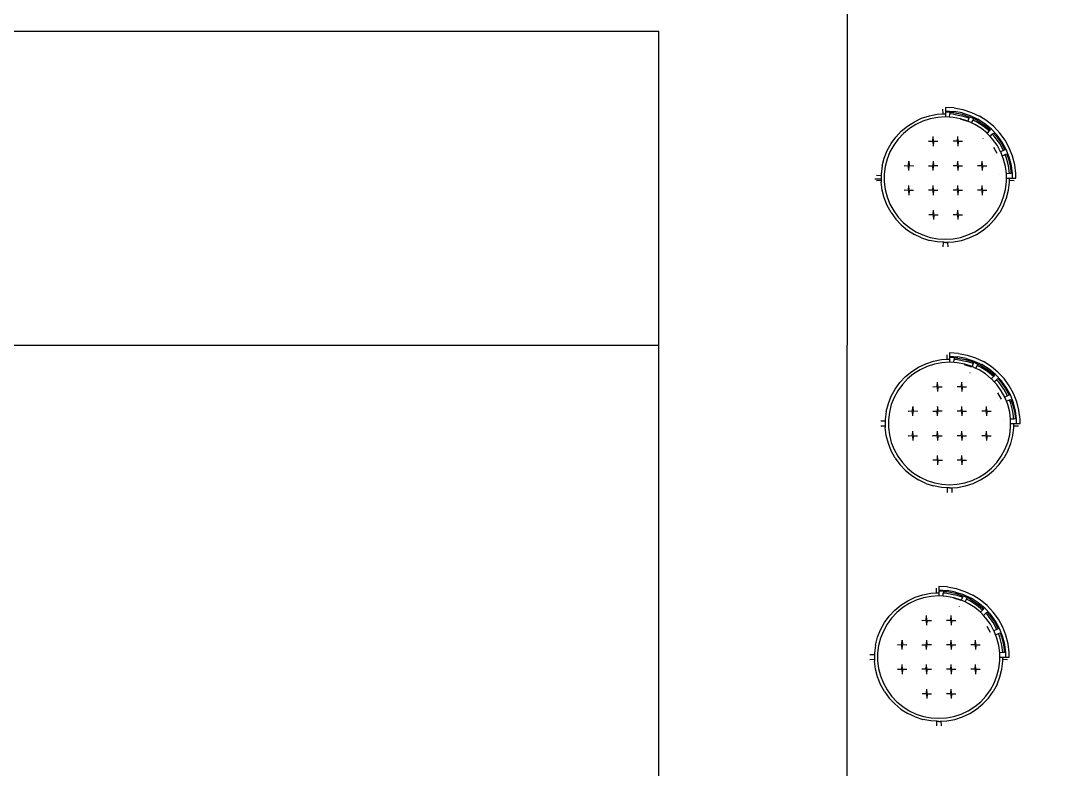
# Model space of a CAD drawing. Header units: millimetres. Extents: x -1966 to 205283, y -140015 to 7000.
# Drawn here: x 94343 to 97666, y -18907 to -16524 of the extents above; entities that cross this region are included whole.
import ezdxf

# ---------------------------------------------------------------- set-up
doc = ezdxf.new("R2010")
doc.units = ezdxf.units.MM
doc.header["$LTSCALE"] = 1000
doc.layers.add('草图平面 01', color=7, linetype='Continuous')

msp = doc.modelspace()

# ---------------------------------------------------------------- hatches: boundary and pattern name
h = msp.add_hatch()
h.set_pattern_fill('ANSI32', color=256)
h.set_pattern_definition([(45, (-300.8124, 21923.082), (-3.36759605, 3.36759605), []), (45, (-298.5674, 21923.082), (-3.36759605, 3.36759605), [])])
h.paths.add_polyline_path([(91775.1, -11556.3), (85475.1, -11556.3), (85475.1, -14456.3), (85675.1, -14456.3), (85675.1, -13956.3), (85675.1, -11756.3), (91775.1, -11756.3)])
h.paths.add_polyline_path([(85475.1, -17576.5), (85475.1, -17713.6, 0.468176), (88775.1, -22150.7), (90477.3, -25756.3), (91477.3, -25756.3), (96875.1, -25756.3), (96875.1, -25656.3), (96875.1, -25556.3), (90698.4, -25556.3), (90602.7, -25556.3), (88975.1, -22156.3), (88975.1, -21156.3), (88775.1, -21156.3), (88775.1, -21950.4, -0.465706), (85665.7, -17776.5), (87775.1, -17776.5), (87775.1, -17576.5), (85668.5, -17576.5), (85675.1, -17076.5), (85675.1, -15356.3), (85475.1, -15356.3)])
h.paths.add_polyline_path([(100725.1, -25556.3), (98875.1, -25556.3), (98875.1, -25756.3), (101675.1, -25756.3), (101675.1, -25356.3), (101475.1, -25356.3), (101475.1, -25556.3)])
h.paths.add_polyline_path([(101675.1, -11556.3), (101275.1, -11556.3), (101275.1, -11756.3), (101475.1, -11756.3), (101475.1, -11956.3), (101675.1, -11956.3)])

# ---------------------------------------------------------------- linework, layer by layer
for p, q in [((97280.3, -16819.9), (97279.7, -16805.2)), ((97287.4, -16799.4), (97287.4, -16799.6)), ((97315.6, -16801.2), (97287.4, -16799.4)), ((97287.4, -16799.6), (97287.4, -16810.4)), ((97287.4, -16810.4), (97287.4, -16814.3)), ((97287.4, -16810.4), (97314.2, -16812.1)), ((97340.6, -16817.1), (97314.2, -16812.1)), ((97315.6, -16801.2), (97343.4, -16806.5)), ((97343.4, -16806.5), (97370.2, -16815.2)), ((97166.9, -16858.6), (97188.6, -16844.8)), ((97188.6, -16844.8), (97211.9, -16833.8)), ((97215.6, -16843.1), (97193.5, -16853.5)), ((97211.9, -16833.8), (97236.4, -16825.9)), ((97238.9, -16835.6), (97215.6, -16843.1)), ((97236.4, -16825.9), (97261.7, -16821)), ((97263, -16831), (97238.9, -16835.6)), ((97261.7, -16821), (97280.3, -16819.9)), ((97287.4, -16829.4), (97263, -16831)), ((97280.3, -16819.9), (97280.5, -16819.9)), ((97280.5, -16819.9), (97281.2, -16819.8)), ((97281.2, -16819.8), (97282.3, -16819.7)), ((97282.3, -16819.7), (97283.7, -16819.7)), ((97283.7, -16819.7), (97285.2, -16819.6)), ((97285.2, -16819.6), (97287.4, -16819.4)), ((97302, -16815.2), (97287.4, -16814.3)), ((97287.4, -16814.3), (97287.4, -16819.4)), ((97287.4, -16819.4), (97287.4, -16829.4)), ((97301, -16830.3), (97287.4, -16829.4)), ((97301, -16830.3), (97301.7, -16820.3)), ((97311.8, -16831), (97301, -16830.3)), ((97302, -16815.2), (97301.7, -16820.3)), ((97313.1, -16821), (97301.7, -16820.3)), ((97313.7, -16815.9), (97302, -16815.2)), ((97335.9, -16835.6), (97311.8, -16831)), ((97313.1, -16821), (97338.4, -16825.9)), ((97313.7, -16815.9), (97339.7, -16820.9)), ((97358.6, -16844.5), (97335.5, -16837)), ((97358.9, -16843), (97335.9, -16835.6)), ((97362.5, -16833.7), (97338.4, -16825.9)), ((97339.7, -16820.9), (97364.4, -16828.9)), ((97340.6, -16817.1), (97366.2, -16825.4)), ((97362.5, -16833.7), (97358.9, -16843)), ((97359.2, -16843.1), (97358.9, -16843)), ((97371.2, -16848.8), (97359.2, -16843.1)), ((97364.4, -16828.9), (97362.5, -16833.7)), ((97364.4, -16828.9), (97364.8, -16829)), ((97364.8, -16829), (97377.7, -16835.1)), ((97366.2, -16825.4), (97390.5, -16836.9)), ((97370.2, -16815.2), (97395.8, -16827.3)), ((97371.2, -16848.8), (97375.5, -16839.8)), ((97375.5, -16839.8), (97377.7, -16835.1)), ((97386.2, -16844.8), (97375.5, -16839.8)), ((97377.7, -16835.1), (97388.6, -16840.3)), ((97407.9, -16858.6), (97386.2, -16844.8)), ((97388.6, -16840.3), (97410.9, -16854.4)), ((97413.2, -16851.3), (97390.5, -16836.9)), ((97419.7, -16842.4), (97395.8, -16827.3)), ((97441.4, -16860.4), (97419.7, -16842.4)), ((97129.4, -16893.8), (97147.1, -16875)), ((97147.1, -16875), (97166.9, -16858.6)), ((97172.8, -16866.7), (97153.9, -16882.3)), ((97193.5, -16853.5), (97172.8, -16866.7)), ((97352.5, -16862.7), (97352.4, -16862.8)), ((97381.3, -16853.5), (97371.2, -16848.8)), ((97402, -16866.7), (97381.3, -16853.5)), ((97420.4, -16881.8), (97402, -16866.7)), ((97427.2, -16874.5), (97407.9, -16858.6)), ((97410.9, -16854.4), (97430.7, -16870.8)), ((97433.9, -16868.4), (97413.2, -16851.3)), ((97427.2, -16874.5), (97420.4, -16881.8)), ((97430.7, -16870.8), (97427.2, -16874.5)), ((97452.3, -16888), (97433.9, -16868.4)), ((97460.8, -16881), (97441.4, -16860.4)), ((97114.3, -16914.6), (97129.4, -16893.8)), ((97137.1, -16900.1), (97122.8, -16919.9)), ((97153.9, -16882.3), (97137.1, -16900.1)), ((97234.1, -16907.4), (97233.8, -16907.4)), ((97234.1, -16907.4), (97247.8, -16906.4)), ((97247.8, -16908.4), (97234.1, -16907.4)), ((97247.8, -16906.4), (97248.8, -16892.8)), ((97247.8, -16908.4), (97248.8, -16922.4)), ((97248.8, -16892.8), (97248.8, -16892.4)), ((97249.8, -16906.4), (97248.8, -16892.8)), ((97249.8, -16908.4), (97248.8, -16922.4)), ((97249.8, -16906.4), (97263.4, -16907.4)), ((97249.8, -16908.4), (97263.4, -16907.4)), ((97263.4, -16907.4), (97263.8, -16907.4)), ((97312.1, -16907.4), (97311.8, -16907.4)), ((97325.8, -16906.4), (97312.1, -16907.4)), ((97325.8, -16908.4), (97312.1, -16907.4)), ((97325.8, -16906.4), (97326.8, -16892.8)), ((97325.8, -16908.4), (97326.8, -16922.1)), ((97326.8, -16892.8), (97326.8, -16892.4)), ((97327.8, -16906.4), (97326.8, -16892.8)), ((97327.8, -16908.4), (97326.8, -16922.1)), ((97327.8, -16906.4), (97341.4, -16907.4)), ((97327.8, -16908.4), (97341.4, -16907.4)), ((97341.4, -16907.4), (97341.8, -16907.4)), ((97407.1, -16897.8), (97407.1, -16897.9)), ((97420.9, -16882.3), (97420.4, -16881.8)), ((97429.7, -16891.7), (97420.9, -16882.3)), ((97429.7, -16891.7), (97437, -16884.9)), ((97437.6, -16900.1), (97429.7, -16891.7)), ((97437, -16884.9), (97440.8, -16881.4)), ((97445.4, -16893.8), (97437, -16884.9)), ((97452, -16919.9), (97437.6, -16900.1)), ((97440.8, -16881.4), (97449.3, -16890.5)), ((97460.5, -16914.6), (97445.4, -16893.8)), ((97449.3, -16890.5), (97464.8, -16911.8)), ((97468.1, -16909.7), (97452.3, -16888)), ((97477.4, -16903.9), (97460.8, -16881)), ((97464.8, -16911.8), (97477, -16934)), ((97481.1, -16933.3), (97468.1, -16909.7)), ((97491, -16928.6), (97477.4, -16903.9)), ((97092.4, -16961.1), (97101.9, -16937.1)), ((97101.9, -16937.1), (97114.3, -16914.6)), ((97111, -16941.4), (97101.9, -16964.2)), ((97122.8, -16919.9), (97111, -16941.4)), ((97326.8, -16922.1), (97326.8, -16922.4)), ((97452.6, -16946.7), (97441.6, -16926.6)), ((97463.3, -16940.5), (97452, -16919.9)), ((97472.4, -16936.2), (97460.5, -16914.6)), ((97472.4, -16936.2), (97463.3, -16940.5)), ((97463.8, -16941.4), (97463.3, -16940.5)), ((97468.5, -16953.1), (97463.8, -16941.4)), ((97477, -16934), (97472.4, -16936.2)), ((97490.9, -16958.3), (97481.1, -16933.3)), ((97501.4, -16954.9), (97491, -16928.6)), ((97086, -16986), (97092.4, -16961.1)), ((97101.9, -16964.2), (97095.9, -16987.9)), ((97169.8, -16984.4), (97170.8, -16970.8)), ((97170.8, -16970.4), (97170.8, -16970.8)), ((97170.8, -16970.8), (97171.8, -16984.4)), ((97248.8, -16970.8), (97247.8, -16984.4)), ((97248.8, -16970.8), (97248.8, -16970.4)), ((97248.8, -16970.8), (97249.8, -16984.4)), ((97325.8, -16984.4), (97326.8, -16970.8)), ((97326.8, -16970.8), (97326.8, -16970.4)), ((97327.8, -16984.4), (97326.8, -16970.8)), ((97403.8, -16984.4), (97404.8, -16970.8)), ((97404.8, -16970.8), (97404.8, -16970.4)), ((97405.8, -16984.4), (97404.8, -16970.8)), ((97445.2, -16950.5), (97445.2, -16950.5)), ((97468.5, -16953.1), (97477.8, -16949.4)), ((97472.9, -16964.2), (97468.5, -16953.1)), ((97478.9, -16987.9), (97472.9, -16964.2)), ((97477.8, -16949.4), (97482.5, -16947.6)), ((97482.4, -16961.1), (97477.8, -16949.4)), ((97488.8, -16986), (97482.4, -16961.1)), ((97482.5, -16947.6), (97487.3, -16959.5)), ((97487.3, -16959.5), (97493.8, -16985.1)), ((97497.6, -16984.3), (97490.9, -16958.3)), ((97508.4, -16982.3), (97501.4, -16954.9)), ((97086, -16986), (97082.8, -17011.6)), ((97082.8, -17011.6), (97082.8, -17017.3)), ((97095.9, -16987.9), (97092.8, -17012.2)), ((97092.8, -17012.2), (97092.8, -17036.7)), ((97155.8, -16985.4), (97156.1, -16985.4)), ((97156.1, -16985.4), (97169.8, -16984.4)), ((97169.8, -16986.4), (97156.1, -16985.4)), ((97170.8, -17000.1), (97169.8, -16986.4)), ((97170.8, -17000.1), (97171.8, -16986.4)), ((97170.8, -17000.1), (97170.8, -17000.4)), ((97171.8, -16984.4), (97185.4, -16985.4)), ((97185.4, -16985.4), (97171.8, -16986.4)), ((97185.4, -16985.4), (97185.8, -16985.4)), ((97233.8, -16985.4), (97234.1, -16985.4)), ((97234.1, -16985.4), (97247.8, -16984.4)), ((97234.1, -16985.4), (97247.8, -16986.4)), ((97248.8, -17000.1), (97247.8, -16986.4)), ((97248.8, -17000.1), (97249.8, -16986.4)), ((97248.8, -17000.4), (97248.8, -17000.1)), ((97263.4, -16985.4), (97249.8, -16984.4)), ((97263.4, -16985.4), (97249.8, -16986.4)), ((97263.8, -16985.4), (97263.4, -16985.4)), ((97312.1, -16985.4), (97311.8, -16985.4)), ((97325.8, -16984.4), (97312.1, -16985.4)), ((97325.8, -16986.4), (97312.1, -16985.4)), ((97325.8, -16986.4), (97326.8, -17000.1)), ((97327.8, -16986.4), (97326.8, -17000.1)), ((97326.8, -17000.1), (97326.8, -17000.4)), ((97327.8, -16984.4), (97341.4, -16985.4)), ((97327.8, -16986.4), (97341.4, -16985.4)), ((97341.4, -16985.4), (97341.8, -16985.4)), ((97390.1, -16985.4), (97389.8, -16985.4)), ((97403.8, -16984.4), (97390.1, -16985.4)), ((97403.8, -16986.4), (97390.1, -16985.4)), ((97403.8, -16986.4), (97404.8, -17000.1)), ((97405.8, -16986.4), (97404.8, -17000.1)), ((97404.8, -17000.1), (97404.8, -17000.4)), ((97405.8, -16984.4), (97419.4, -16985.4)), ((97405.8, -16986.4), (97419.4, -16985.4)), ((97419.4, -16985.4), (97419.8, -16985.4)), ((97481.8, -17010.8), (97478.9, -16987.9)), ((97491.8, -17010.1), (97481.8, -17010.8)), ((97482, -17012.2), (97481.8, -17010.8)), ((97482, -17024.4), (97482, -17012.2)), ((97491.8, -17010.1), (97488.8, -16986)), ((97496.9, -17009.8), (97491.8, -17010.1)), ((97493.8, -16985.1), (97496.9, -17009.8)), ((97501, -17011), (97497.6, -16984.3)), ((97501, -17024.4), (97501, -17011)), ((97512, -17010.3), (97508.4, -16982.3)), ((97512, -17024.4), (97512, -17010.3)), ((97063, -17027.3), (97082.8, -17026.6)), ((97082.8, -17017.3), (97068.1, -17016.8)), ((97068.1, -17032.1), (97082.8, -17031.6)), ((97082.8, -17017.3), (97082.8, -17017.5)), ((97082.8, -17017.5), (97082.8, -17018.2)), ((97082.8, -17018.2), (97082.8, -17019.3)), ((97082.8, -17019.3), (97082.8, -17020.7)), ((97082.8, -17020.7), (97082.8, -17022.3)), ((97082.8, -17022.3), (97082.8, -17026.6)), ((97082.8, -17026.6), (97082.8, -17028.1)), ((97082.8, -17028.1), (97082.8, -17029.5)), ((97082.8, -17029.5), (97082.8, -17030.6)), ((97082.8, -17030.6), (97082.8, -17031.3)), ((97082.8, -17031.3), (97082.8, -17031.6)), ((97082.8, -17031.6), (97082.8, -17037.3)), ((97086, -17062.8), (97082.8, -17037.3)), ((97092.8, -17036.7), (97095.9, -17061)), ((97461.3, -17013.5), (97461.3, -17013.4)), ((97478.9, -17061), (97482, -17036.7)), ((97482, -17024.4), (97492, -17024.4)), ((97482, -17036.7), (97482, -17024.4)), ((97488.8, -17062.8), (97492, -17037.3)), ((97492, -17024.4), (97501, -17024.4)), ((97492, -17026.6), (97492, -17024.4)), ((97492, -17028.1), (97492, -17026.6)), ((97492, -17029.5), (97492, -17028.1)), ((97492, -17030.6), (97492, -17029.5)), ((97492, -17031.3), (97492, -17030.6)), ((97492, -17031.6), (97492, -17031.3)), ((97492, -17037.3), (97492, -17031.6)), ((97492, -17031.6), (97506.7, -17032.1)), ((97501, -17024.4), (97511.8, -17024.4)), ((97511.8, -17024.4), (97512, -17024.4)), ((97092.4, -17087.8), (97086, -17062.8)), ((97095.9, -17061), (97101.9, -17084.7)), ((97155.8, -17063.4), (97156.1, -17063.4)), ((97156.1, -17063.4), (97169.8, -17062.4)), ((97169.8, -17064.4), (97156.1, -17063.4)), ((97169.8, -17062.4), (97170.8, -17048.8)), ((97169.8, -17064.4), (97170.8, -17078.1)), ((97170.8, -17048.8), (97170.8, -17048.4)), ((97171.8, -17062.4), (97170.8, -17048.8)), ((97171.8, -17064.4), (97170.8, -17078.1)), ((97170.8, -17078.1), (97170.8, -17078.4)), ((97171.8, -17062.4), (97185.4, -17063.4)), ((97171.8, -17064.4), (97185.4, -17063.4)), ((97185.4, -17063.4), (97185.8, -17063.4)), ((97233.4, -17063.4), (97233.8, -17063.4)), ((97234.1, -17063.4), (97233.8, -17063.4)), ((97247.8, -17062.4), (97234.1, -17063.4)), ((97247.8, -17064.4), (97234.1, -17063.4)), ((97247.8, -17062.4), (97248.8, -17048.8)), ((97247.8, -17064.4), (97248.8, -17078.1)), ((97248.8, -17048.8), (97248.8, -17048.4)), ((97249.8, -17062.4), (97248.8, -17048.8)), ((97249.8, -17064.4), (97248.8, -17078.1)), ((97248.8, -17078.1), (97248.8, -17078.4)), ((97248.8, -17078.8), (97248.8, -17078.4)), ((97249.8, -17062.4), (97263.4, -17063.4)), ((97249.8, -17064.4), (97263.4, -17063.4)), ((97263.4, -17063.4), (97263.8, -17063.4)), ((97312.1, -17063.4), (97311.8, -17063.4)), ((97325.8, -17062.4), (97312.1, -17063.4)), ((97325.8, -17064.4), (97312.1, -17063.4)), ((97325.8, -17062.4), (97326.8, -17048.8)), ((97325.8, -17064.4), (97326.8, -17078.1)), ((97326.8, -17048.8), (97326.8, -17048.4)), ((97327.8, -17062.4), (97326.8, -17048.8)), ((97327.8, -17064.4), (97326.8, -17078.1)), ((97326.8, -17078.1), (97326.8, -17078.4)), ((97327.8, -17062.4), (97341.4, -17063.4)), ((97327.8, -17064.4), (97341.4, -17063.4)), ((97341.4, -17063.4), (97341.8, -17063.4)), ((97390.1, -17063.4), (97389.8, -17063.4)), ((97403.8, -17062.4), (97390.1, -17063.4)), ((97403.8, -17064.4), (97390.1, -17063.4)), ((97403.8, -17062.4), (97404.8, -17048.8)), ((97403.8, -17064.4), (97404.8, -17078.1)), ((97404.8, -17048.8), (97404.8, -17048.4)), ((97405.8, -17062.4), (97404.8, -17048.8)), ((97405.8, -17064.4), (97404.8, -17078.1)), ((97404.8, -17078.1), (97404.8, -17078.4)), ((97405.8, -17062.4), (97419.4, -17063.4)), ((97405.8, -17064.4), (97419.4, -17063.4)), ((97419.4, -17063.4), (97419.8, -17063.4)), ((97472.9, -17084.7), (97478.9, -17061)), ((97482.4, -17087.8), (97488.8, -17062.8)), ((97101.9, -17111.7), (97092.4, -17087.8)), ((97101.9, -17084.7), (97111, -17107.5)), ((97114.3, -17134.3), (97101.9, -17111.7)), ((97111, -17107.5), (97122.8, -17128.9)), ((97452, -17128.9), (97463.8, -17107.5)), ((97472.9, -17111.7), (97460.5, -17134.3)), ((97463.8, -17107.5), (97472.9, -17084.7)), ((97472.9, -17111.7), (97482.4, -17087.8)), ((97114.3, -17134.3), (97129.4, -17155.1)), ((97122.8, -17128.9), (97137.1, -17148.7)), ((97234.8, -17141.4), (97234.5, -17141.4)), ((97248.5, -17140.4), (97234.8, -17141.4)), ((97248.5, -17142.4), (97234.8, -17141.4)), ((97248.5, -17140.4), (97249.5, -17126.8)), ((97248.5, -17142.4), (97249.5, -17156.1)), ((97249.5, -17126.8), (97249.5, -17126.4)), ((97250.5, -17140.4), (97249.5, -17126.8)), ((97250.5, -17142.4), (97249.5, -17156.1)), ((97250.5, -17140.4), (97264.1, -17141.4)), ((97250.5, -17142.4), (97264.1, -17141.4)), ((97264.1, -17141.4), (97264.5, -17141.4)), ((97312.1, -17141.4), (97311.8, -17141.4)), ((97325.8, -17140.4), (97312.1, -17141.4)), ((97325.8, -17142.4), (97312.1, -17141.4)), ((97325.8, -17140.4), (97326.8, -17126.8)), ((97325.8, -17142.4), (97326.8, -17156.1)), ((97326.8, -17126.8), (97326.8, -17126.4)), ((97327.8, -17140.4), (97326.8, -17126.8)), ((97327.8, -17142.4), (97326.8, -17156.1)), ((97327.8, -17140.4), (97341.4, -17141.4)), ((97327.8, -17142.4), (97341.4, -17141.4)), ((97341.4, -17141.4), (97341.8, -17141.4)), ((97437.6, -17148.7), (97452, -17128.9)), ((97445.4, -17155.1), (97460.5, -17134.3)), ((97147.1, -17173.9), (97129.4, -17155.1)), ((97137.1, -17148.7), (97153.9, -17166.6)), ((97147.1, -17173.9), (97166.9, -17190.3)), ((97153.9, -17166.6), (97172.8, -17182.2)), ((97249.5, -17156.1), (97249.5, -17156.4)), ((97326.8, -17156.1), (97326.8, -17156.4)), ((97402, -17182.2), (97420.9, -17166.6)), ((97407.9, -17190.3), (97427.7, -17173.9)), ((97420.9, -17166.6), (97437.6, -17148.7)), ((97427.7, -17173.9), (97445.4, -17155.1)), ((97166.9, -17190.3), (97188.6, -17204.1)), ((97172.8, -17182.2), (97193.5, -17195.3)), ((97211.9, -17215), (97188.6, -17204.1)), ((97193.5, -17195.3), (97215.6, -17205.7)), ((97215.6, -17205.7), (97238.9, -17213.3)), ((97335.9, -17213.3), (97359.2, -17205.7)), ((97359.2, -17205.7), (97381.3, -17195.3)), ((97362.9, -17215), (97386.2, -17204.1)), ((97381.3, -17195.3), (97402, -17182.2)), ((97386.2, -17204.1), (97407.9, -17190.3)), ((97211.9, -17215), (97236.4, -17223)), ((97261.7, -17227.8), (97236.4, -17223)), ((97238.9, -17213.3), (97263, -17217.9)), ((97280.3, -17229), (97261.7, -17227.8)), ((97263, -17217.9), (97287.4, -17219.4)), ((97280.3, -17229), (97279.7, -17243.7)), ((97280.5, -17229), (97280.3, -17229)), ((97281.2, -17229), (97280.5, -17229)), ((97282.3, -17229.1), (97281.2, -17229)), ((97283.7, -17229.2), (97282.3, -17229.1)), ((97285.2, -17229.3), (97283.7, -17229.2)), ((97287.4, -17229.4), (97285.2, -17229.3)), ((97287.4, -17219.4), (97311.8, -17217.9)), ((97287.4, -17229.4), (97289.6, -17229.3)), ((97289.6, -17229.3), (97291.1, -17229.2)), ((97291.1, -17229.2), (97292.5, -17229.1)), ((97292.5, -17229.1), (97293.6, -17229)), ((97293.6, -17229), (97294.3, -17229)), ((97294.3, -17229), (97294.5, -17229)), ((97294.5, -17229), (97313.1, -17227.8)), ((97294.5, -17229), (97295.1, -17243.7)), ((97311.8, -17217.9), (97335.9, -17213.3)), ((97313.1, -17227.8), (97338.4, -17223)), ((97338.4, -17223), (97362.9, -17215)), ((97225.3, -17615.7), (97249.8, -17607.8)), ((97249.8, -17607.8), (97275.1, -17602.9)), ((97275.1, -17602.9), (97293.7, -17601.8)), ((97293.7, -17601.8), (97293.1, -17587.1)), ((97293.7, -17601.8), (97293.9, -17601.8)), ((97293.9, -17601.8), (97294.6, -17601.7)), ((97294.6, -17601.7), (97295.7, -17601.6)), ((97295.7, -17601.6), (97297.1, -17601.6)), ((97297.1, -17601.6), (97298.6, -17601.5)), ((97298.6, -17601.5), (97300.8, -17601.3)), ((97300.8, -17581.3), (97300.8, -17592.3)), ((97329, -17583.1), (97300.8, -17581.3)), ((97300.8, -17592.3), (97300.8, -17596.2)), ((97300.8, -17592.3), (97327.6, -17594)), ((97315.4, -17597.1), (97300.8, -17596.2)), ((97300.8, -17596.2), (97300.8, -17601.3)), ((97300.8, -17601.3), (97300.8, -17611.3)), ((97314.4, -17612.2), (97315.1, -17602.2)), ((97315.4, -17597.1), (97315.1, -17602.2)), ((97326.5, -17602.9), (97315.1, -17602.2)), ((97327.1, -17597.8), (97315.4, -17597.1)), ((97326.5, -17602.9), (97351.8, -17607.8)), ((97327.1, -17597.8), (97353.1, -17602.8)), ((97354, -17599), (97327.6, -17594)), ((97329, -17583.1), (97356.8, -17588.4)), ((97375.9, -17615.6), (97351.8, -17607.8)), ((97353.1, -17602.8), (97377.8, -17610.8)), ((97354, -17599), (97379.6, -17607.3)), ((97356.8, -17588.4), (97383.6, -17597.1)), ((97377.8, -17610.8), (97375.9, -17615.6)), ((97377.8, -17610.8), (97378.2, -17610.9)), ((97378.2, -17610.9), (97391.1, -17617)), ((97379.6, -17607.3), (97403.9, -17618.8)), ((97383.6, -17597.1), (97409.2, -17609.2)), ((97433, -17624.3), (97409.2, -17609.2)), ((97160.5, -17656.9), (97180.3, -17640.5)), ((97180.3, -17640.5), (97202, -17626.7)), ((97206.9, -17635.4), (97186.2, -17648.6)), ((97202, -17626.7), (97225.3, -17615.7)), ((97229, -17625), (97206.9, -17635.4)), ((97252.3, -17617.5), (97229, -17625)), ((97276.4, -17612.9), (97252.3, -17617.5)), ((97300.8, -17611.3), (97276.4, -17612.9)), ((97314.4, -17612.2), (97300.8, -17611.3)), ((97325.2, -17612.9), (97314.4, -17612.2)), ((97349.3, -17617.5), (97325.2, -17612.9)), ((97372, -17626.4), (97348.9, -17618.9)), ((97372.3, -17624.9), (97349.3, -17617.5)), ((97375.9, -17615.6), (97372.3, -17624.9)), ((97372.6, -17625), (97372.3, -17624.9)), ((97384.6, -17630.7), (97372.6, -17625)), ((97384.6, -17630.7), (97388.9, -17621.7)), ((97394.7, -17635.4), (97384.6, -17630.7)), ((97388.9, -17621.7), (97391.1, -17617)), ((97399.6, -17626.7), (97388.9, -17621.7)), ((97391.1, -17617), (97402, -17622.2)), ((97415.4, -17648.6), (97394.7, -17635.4)), ((97421.3, -17640.5), (97399.6, -17626.7)), ((97402, -17622.2), (97424.3, -17636.3)), ((97426.6, -17633.2), (97403.9, -17618.8)), ((97440.6, -17656.4), (97421.3, -17640.5)), ((97424.3, -17636.3), (97444.1, -17652.7)), ((97447.3, -17650.3), (97426.6, -17633.2)), ((97454.8, -17642.3), (97433, -17624.3)), ((97474.2, -17662.9), (97454.8, -17642.3)), ((97127.7, -17696.5), (97142.8, -17675.7)), ((97142.8, -17675.7), (97160.5, -17656.9)), ((97167.3, -17664.2), (97150.5, -17682)), ((97186.2, -17648.6), (97167.3, -17664.2)), ((97261.2, -17688.3), (97262.2, -17674.7)), ((97262.2, -17674.7), (97262.2, -17674.3)), ((97263.2, -17688.3), (97262.2, -17674.7)), ((97339.2, -17688.3), (97340.2, -17674.7)), ((97340.2, -17674.7), (97340.2, -17674.3)), ((97341.2, -17688.3), (97340.2, -17674.7)), ((97365.9, -17644.6), (97365.8, -17644.7)), ((97433.8, -17663.7), (97415.4, -17648.6)), ((97440.6, -17656.4), (97433.8, -17663.7)), ((97434.3, -17664.2), (97433.8, -17663.7)), ((97443.1, -17673.6), (97434.3, -17664.2)), ((97444.1, -17652.7), (97440.6, -17656.4)), ((97443.1, -17673.6), (97450.4, -17666.8)), ((97451, -17682), (97443.1, -17673.6)), ((97465.7, -17669.9), (97447.3, -17650.3)), ((97450.4, -17666.8), (97454.2, -17663.3)), ((97458.8, -17675.7), (97450.4, -17666.8)), ((97454.2, -17663.3), (97462.7, -17672.4)), ((97473.9, -17696.5), (97458.8, -17675.7)), ((97462.7, -17672.4), (97478.2, -17693.7)), ((97481.5, -17691.6), (97465.7, -17669.9)), ((97490.8, -17685.8), (97474.2, -17662.9)), ((97115.3, -17719), (97127.7, -17696.5)), ((97136.2, -17701.8), (97124.4, -17723.3)), ((97150.5, -17682), (97136.2, -17701.8)), ((97247.5, -17689.3), (97247.2, -17689.3)), ((97247.5, -17689.3), (97261.2, -17688.3)), ((97261.2, -17690.3), (97247.5, -17689.3)), ((97261.2, -17690.3), (97262.2, -17704.3)), ((97263.2, -17690.3), (97262.2, -17704.3)), ((97263.2, -17688.3), (97276.8, -17689.3)), ((97263.2, -17690.3), (97276.8, -17689.3)), ((97276.8, -17689.3), (97277.2, -17689.3)), ((97325.5, -17689.3), (97325.2, -17689.3)), ((97339.2, -17688.3), (97325.5, -17689.3)), ((97339.2, -17690.3), (97325.5, -17689.3)), ((97339.2, -17690.3), (97340.2, -17704)), ((97341.2, -17690.3), (97340.2, -17704)), ((97340.2, -17704), (97340.2, -17704.3)), ((97341.2, -17688.3), (97354.8, -17689.3)), ((97341.2, -17690.3), (97354.8, -17689.3)), ((97354.8, -17689.3), (97355.2, -17689.3)), ((97420.5, -17679.7), (97420.5, -17679.8)), ((97465.4, -17701.8), (97451, -17682)), ((97466, -17728.6), (97455, -17708.5)), ((97476.7, -17722.4), (97465.4, -17701.8)), ((97485.8, -17718.1), (97473.9, -17696.5)), ((97478.2, -17693.7), (97490.4, -17715.9)), ((97494.5, -17715.2), (97481.5, -17691.6)), ((97504.4, -17710.5), (97490.8, -17685.8)), ((97514.8, -17736.8), (97504.4, -17710.5)), ((97099.4, -17767.9), (97105.8, -17743)), ((97105.8, -17743), (97115.3, -17719)), ((97124.4, -17723.3), (97115.3, -17746.1)), ((97458.6, -17732.4), (97458.5, -17732.4)), ((97485.8, -17718.1), (97476.7, -17722.4)), ((97477.2, -17723.3), (97476.7, -17722.4)), ((97481.9, -17735), (97477.2, -17723.3)), ((97481.9, -17735), (97491.2, -17731.3)), ((97486.3, -17746.1), (97481.9, -17735)), ((97490.4, -17715.9), (97485.8, -17718.1)), ((97491.2, -17731.3), (97495.9, -17729.5)), ((97495.8, -17743), (97491.2, -17731.3)), ((97504.3, -17740.2), (97494.5, -17715.2)), ((97502.2, -17767.9), (97495.8, -17743)), ((97495.9, -17729.5), (97500.7, -17741.4)), ((97500.7, -17741.4), (97507.2, -17766.9)), ((97511, -17766.2), (97504.3, -17740.2)), ((97521.8, -17764.2), (97514.8, -17736.8)), ((97099.4, -17767.9), (97096.2, -17793.5)), ((97109.3, -17769.8), (97106.2, -17794.1)), ((97115.3, -17746.1), (97109.3, -17769.8)), ((97169.2, -17767.3), (97169.5, -17767.3)), ((97169.5, -17767.3), (97183.2, -17766.3)), ((97183.2, -17768.3), (97169.5, -17767.3)), ((97183.2, -17766.3), (97184.2, -17752.7)), ((97184.2, -17782), (97183.2, -17768.3)), ((97184.2, -17752.3), (97184.2, -17752.7)), ((97184.2, -17752.7), (97185.2, -17766.3)), ((97184.2, -17782), (97185.2, -17768.3)), ((97185.2, -17766.3), (97198.8, -17767.3)), ((97198.8, -17767.3), (97185.2, -17768.3)), ((97198.8, -17767.3), (97199.2, -17767.3)), ((97247.2, -17767.3), (97247.5, -17767.3)), ((97247.5, -17767.3), (97261.2, -17766.3)), ((97247.5, -17767.3), (97261.2, -17768.3)), ((97262.2, -17752.7), (97261.2, -17766.3)), ((97262.2, -17782), (97261.2, -17768.3)), ((97262.2, -17752.7), (97262.2, -17752.3)), ((97262.2, -17752.7), (97263.2, -17766.3)), ((97262.2, -17782), (97263.2, -17768.3)), ((97276.8, -17767.3), (97263.2, -17766.3)), ((97276.8, -17767.3), (97263.2, -17768.3)), ((97277.2, -17767.3), (97276.8, -17767.3)), ((97325.5, -17767.3), (97325.2, -17767.3)), ((97339.2, -17766.3), (97325.5, -17767.3)), ((97339.2, -17768.3), (97325.5, -17767.3)), ((97339.2, -17766.3), (97340.2, -17752.7)), ((97339.2, -17768.3), (97340.2, -17782)), ((97340.2, -17752.7), (97340.2, -17752.3)), ((97341.2, -17766.3), (97340.2, -17752.7)), ((97341.2, -17768.3), (97340.2, -17782)), ((97341.2, -17766.3), (97354.8, -17767.3)), ((97341.2, -17768.3), (97354.8, -17767.3)), ((97354.8, -17767.3), (97355.2, -17767.3)), ((97403.5, -17767.3), (97403.2, -17767.3)), ((97417.2, -17766.3), (97403.5, -17767.3)), ((97417.2, -17768.3), (97403.5, -17767.3)), ((97417.2, -17766.3), (97418.2, -17752.7)), ((97417.2, -17768.3), (97418.2, -17782)), ((97418.2, -17752.7), (97418.2, -17752.3)), ((97419.2, -17766.3), (97418.2, -17752.7)), ((97419.2, -17768.3), (97418.2, -17782)), ((97419.2, -17766.3), (97432.8, -17767.3)), ((97419.2, -17768.3), (97432.8, -17767.3)), ((97432.8, -17767.3), (97433.2, -17767.3)), ((97492.3, -17769.8), (97486.3, -17746.1)), ((97495.2, -17792.7), (97492.3, -17769.8)), ((97505.2, -17792), (97502.2, -17767.9)), ((97507.2, -17766.9), (97510.3, -17791.7)), ((97514.4, -17792.9), (97511, -17766.2)), ((97525.4, -17792.2), (97521.8, -17764.2)), ((97096.2, -17799.2), (97081.5, -17798.7)), ((97096.2, -17793.5), (97096.2, -17799.2)), ((97096.2, -17799.2), (97096.2, -17799.4)), ((97096.2, -17799.4), (97096.2, -17800.1)), ((97096.2, -17800.1), (97096.2, -17801.2)), ((97096.2, -17801.2), (97096.2, -17802.6)), ((97096.2, -17802.6), (97096.2, -17804.2)), ((97096.2, -17804.2), (97096.2, -17808.5)), ((97096.2, -17808.5), (97096.2, -17810)), ((97096.2, -17810), (97096.2, -17811.4)), ((97106.2, -17794.1), (97106.2, -17818.6)), ((97184.2, -17782), (97184.2, -17782.3)), ((97262.2, -17782.3), (97262.2, -17782)), ((97340.2, -17782), (97340.2, -17782.3)), ((97418.2, -17782), (97418.2, -17782.3)), ((97474.7, -17795.4), (97474.7, -17795.3)), ((97505.2, -17792), (97495.2, -17792.7)), ((97495.4, -17794.1), (97495.2, -17792.7)), ((97495.4, -17806.3), (97495.4, -17794.1)), ((97495.4, -17806.3), (97505.4, -17806.3)), ((97495.4, -17818.6), (97495.4, -17806.3)), ((97510.3, -17791.7), (97505.2, -17792)), ((97505.4, -17806.3), (97514.4, -17806.3)), ((97505.4, -17808.5), (97505.4, -17806.3)), ((97505.4, -17810), (97505.4, -17808.5)), ((97505.4, -17811.4), (97505.4, -17810)), ((97514.4, -17806.3), (97514.4, -17792.9)), ((97514.4, -17806.3), (97525.4, -17806.3)), ((97525.4, -17806.3), (97525.4, -17792.2)), ((97081.5, -17814), (97096.2, -17813.5)), ((97096.2, -17811.4), (97096.2, -17812.5)), ((97096.2, -17812.5), (97096.2, -17813.2)), ((97096.2, -17813.2), (97096.2, -17813.5)), ((97096.2, -17813.5), (97096.2, -17819.2)), ((97099.4, -17844.7), (97096.2, -17819.2)), ((97106.2, -17818.6), (97109.3, -17842.9)), ((97109.3, -17842.9), (97115.3, -17866.6)), ((97183.2, -17844.3), (97184.2, -17830.7)), ((97184.2, -17830.7), (97184.2, -17830.3)), ((97185.2, -17844.3), (97184.2, -17830.7)), ((97261.2, -17844.3), (97262.2, -17830.7)), ((97262.2, -17830.7), (97262.2, -17830.3)), ((97263.2, -17844.3), (97262.2, -17830.7)), ((97339.2, -17844.3), (97340.2, -17830.7)), ((97340.2, -17830.7), (97340.2, -17830.3)), ((97341.2, -17844.3), (97340.2, -17830.7)), ((97417.2, -17844.3), (97418.2, -17830.7)), ((97418.2, -17830.7), (97418.2, -17830.3)), ((97419.2, -17844.3), (97418.2, -17830.7)), ((97486.3, -17866.6), (97492.3, -17842.9)), ((97492.3, -17842.9), (97495.4, -17818.6)), ((97502.2, -17844.7), (97505.4, -17819.2)), ((97505.4, -17812.5), (97505.4, -17811.4)), ((97505.4, -17813.2), (97505.4, -17812.5)), ((97505.4, -17813.5), (97505.4, -17813.2)), ((97505.4, -17819.2), (97505.4, -17813.5)), ((97505.4, -17813.5), (97520.1, -17814)), ((97105.8, -17869.7), (97099.4, -17844.7)), ((97115.3, -17893.6), (97105.8, -17869.7)), ((97115.3, -17866.6), (97124.4, -17889.4)), ((97169.2, -17845.3), (97169.5, -17845.3)), ((97169.5, -17845.3), (97183.2, -17844.3)), ((97183.2, -17846.3), (97169.5, -17845.3)), ((97183.2, -17846.3), (97184.2, -17860)), ((97185.2, -17846.3), (97184.2, -17860)), ((97184.2, -17860), (97184.2, -17860.3)), ((97185.2, -17844.3), (97198.8, -17845.3)), ((97185.2, -17846.3), (97198.8, -17845.3)), ((97198.8, -17845.3), (97199.2, -17845.3)), ((97246.8, -17845.3), (97247.2, -17845.3)), ((97247.5, -17845.3), (97247.2, -17845.3)), ((97261.2, -17844.3), (97247.5, -17845.3)), ((97261.2, -17846.3), (97247.5, -17845.3)), ((97261.2, -17846.3), (97262.2, -17860)), ((97263.2, -17846.3), (97262.2, -17860)), ((97262.2, -17860), (97262.2, -17860.3)), ((97262.2, -17860.7), (97262.2, -17860.3)), ((97263.2, -17844.3), (97276.8, -17845.3)), ((97263.2, -17846.3), (97276.8, -17845.3)), ((97276.8, -17845.3), (97277.2, -17845.3)), ((97325.5, -17845.3), (97325.2, -17845.3)), ((97339.2, -17844.3), (97325.5, -17845.3)), ((97339.2, -17846.3), (97325.5, -17845.3)), ((97339.2, -17846.3), (97340.2, -17860)), ((97341.2, -17846.3), (97340.2, -17860)), ((97340.2, -17860), (97340.2, -17860.3)), ((97341.2, -17844.3), (97354.8, -17845.3)), ((97341.2, -17846.3), (97354.8, -17845.3)), ((97354.8, -17845.3), (97355.2, -17845.3)), ((97403.5, -17845.3), (97403.2, -17845.3)), ((97417.2, -17844.3), (97403.5, -17845.3)), ((97417.2, -17846.3), (97403.5, -17845.3)), ((97417.2, -17846.3), (97418.2, -17860)), ((97419.2, -17846.3), (97418.2, -17860)), ((97418.2, -17860), (97418.2, -17860.3)), ((97419.2, -17844.3), (97432.8, -17845.3)), ((97419.2, -17846.3), (97432.8, -17845.3)), ((97432.8, -17845.3), (97433.2, -17845.3)), ((97477.2, -17889.4), (97486.3, -17866.6)), ((97486.3, -17893.6), (97495.8, -17869.7)), ((97495.8, -17869.7), (97502.2, -17844.7)), ((97127.7, -17916.2), (97115.3, -17893.6)), ((97124.4, -17889.4), (97136.2, -17910.8)), ((97261.9, -17922.3), (97262.9, -17908.7)), ((97262.9, -17908.7), (97262.9, -17908.3)), ((97263.9, -17922.3), (97262.9, -17908.7)), ((97339.2, -17922.3), (97340.2, -17908.7)), ((97340.2, -17908.7), (97340.2, -17908.3)), ((97341.2, -17922.3), (97340.2, -17908.7)), ((97465.4, -17910.8), (97477.2, -17889.4)), ((97486.3, -17893.6), (97473.9, -17916.2)), ((97127.7, -17916.2), (97142.8, -17937)), ((97136.2, -17910.8), (97150.5, -17930.6)), ((97160.5, -17955.8), (97142.8, -17937)), ((97150.5, -17930.6), (97167.3, -17948.5)), ((97248.2, -17923.3), (97247.9, -17923.3)), ((97261.9, -17922.3), (97248.2, -17923.3)), ((97261.9, -17924.3), (97248.2, -17923.3)), ((97261.9, -17924.3), (97262.9, -17938)), ((97263.9, -17924.3), (97262.9, -17938)), ((97262.9, -17938), (97262.9, -17938.3)), ((97263.9, -17922.3), (97277.5, -17923.3)), ((97263.9, -17924.3), (97277.5, -17923.3)), ((97277.5, -17923.3), (97277.9, -17923.3)), ((97325.5, -17923.3), (97325.2, -17923.3)), ((97339.2, -17922.3), (97325.5, -17923.3)), ((97339.2, -17924.3), (97325.5, -17923.3)), ((97339.2, -17924.3), (97340.2, -17938)), ((97341.2, -17924.3), (97340.2, -17938)), ((97340.2, -17938), (97340.2, -17938.3)), ((97341.2, -17922.3), (97354.8, -17923.3)), ((97341.2, -17924.3), (97354.8, -17923.3)), ((97354.8, -17923.3), (97355.2, -17923.3)), ((97434.3, -17948.5), (97451, -17930.6)), ((97441.1, -17955.8), (97458.8, -17937)), ((97451, -17930.6), (97465.4, -17910.8)), ((97458.8, -17937), (97473.9, -17916.2)), ((97160.5, -17955.8), (97180.3, -17972.2)), ((97167.3, -17948.5), (97186.2, -17964.1)), ((97180.3, -17972.2), (97202, -17986)), ((97186.2, -17964.1), (97206.9, -17977.2)), ((97394.7, -17977.2), (97415.4, -17964.1)), ((97399.6, -17986), (97421.3, -17972.2)), ((97415.4, -17964.1), (97434.3, -17948.5)), ((97421.3, -17972.2), (97441.1, -17955.8)), ((97225.3, -17996.9), (97202, -17986)), ((97206.9, -17977.2), (97229, -17987.6)), ((97225.3, -17996.9), (97249.8, -18004.9)), ((97229, -17987.6), (97252.3, -17995.2)), ((97275.1, -18009.7), (97249.8, -18004.9)), ((97252.3, -17995.2), (97276.4, -17999.8)), ((97293.7, -18010.9), (97275.1, -18009.7)), ((97276.4, -17999.8), (97300.8, -18001.3)), ((97300.8, -18001.3), (97325.2, -17999.8)), ((97307.9, -18010.9), (97326.5, -18009.7)), ((97325.2, -17999.8), (97349.3, -17995.2)), ((97326.5, -18009.7), (97351.8, -18004.9)), ((97349.3, -17995.2), (97372.6, -17987.6)), ((97351.8, -18004.9), (97376.3, -17996.9)), ((97372.6, -17987.6), (97394.7, -17977.2)), ((97376.3, -17996.9), (97399.6, -17986)), ((97293.7, -18010.9), (97293.1, -18025.6)), ((97293.9, -18010.9), (97293.7, -18010.9)), ((97294.6, -18010.9), (97293.9, -18010.9)), ((97295.7, -18011), (97294.6, -18010.9)), ((97297.1, -18011.1), (97295.7, -18011)), ((97298.6, -18011.2), (97297.1, -18011.1)), ((97300.8, -18011.3), (97298.6, -18011.2)), ((97300.8, -18011.3), (97302.9, -18011.2)), ((97302.9, -18011.2), (97304.5, -18011.1)), ((97304.5, -18011.1), (97305.9, -18011)), ((97305.9, -18011), (97307, -18010.9)), ((97307, -18010.9), (97307.7, -18010.9)), ((97307.7, -18010.9), (97307.9, -18010.9)), ((97307.9, -18010.9), (97308.5, -18025.6)), ((97259.2, -18345.8), (97258.7, -18331.1)), ((97266.4, -18325.4), (97266.4, -18336.3)), ((97294.6, -18327.1), (97266.4, -18325.4)), ((97266.4, -18336.3), (97266.4, -18340.2)), ((97266.4, -18336.3), (97293.2, -18338)), ((97281, -18341.2), (97266.4, -18340.2)), ((97266.4, -18340.2), (97266.4, -18345.4)), ((97281, -18341.2), (97280.7, -18346.3)), ((97292.7, -18341.9), (97281, -18341.2)), ((97292.7, -18341.9), (97318.6, -18346.8)), ((97319.6, -18343.1), (97293.2, -18338)), ((97294.6, -18327.1), (97322.3, -18332.4)), ((97322.3, -18332.4), (97349.2, -18341.2)), ((97349.2, -18341.2), (97374.8, -18353.2)), ((97145.9, -18384.5), (97167.6, -18370.7)), ((97167.6, -18370.7), (97190.9, -18359.8)), ((97194.6, -18369.1), (97172.4, -18379.5)), ((97190.9, -18359.8), (97215.4, -18351.8)), ((97217.9, -18361.5), (97194.6, -18369.1)), ((97215.4, -18351.8), (97240.7, -18347)), ((97241.9, -18356.9), (97217.9, -18361.5)), ((97240.7, -18347), (97259.2, -18345.8)), ((97266.4, -18355.4), (97241.9, -18356.9)), ((97259.2, -18345.8), (97259.5, -18345.8)), ((97259.5, -18345.8), (97260.2, -18345.8)), ((97260.2, -18345.8), (97261.3, -18345.7)), ((97261.3, -18345.7), (97262.7, -18345.6)), ((97262.7, -18345.6), (97264.2, -18345.5)), ((97264.2, -18345.5), (97266.4, -18345.4)), ((97266.4, -18345.4), (97266.4, -18355.4)), ((97280, -18356.2), (97266.4, -18355.4)), ((97280, -18356.2), (97280.7, -18346.3)), ((97290.8, -18356.9), (97280, -18356.2)), ((97292.1, -18347), (97280.7, -18346.3)), ((97314.9, -18361.5), (97290.8, -18356.9)), ((97292.1, -18347), (97317.4, -18351.8)), ((97337.6, -18370.4), (97314.5, -18362.9)), ((97337.8, -18369), (97314.9, -18361.5)), ((97341.5, -18359.7), (97317.4, -18351.8)), ((97318.6, -18346.8), (97343.4, -18354.9)), ((97319.6, -18343.1), (97345.2, -18351.4)), ((97341.5, -18359.7), (97337.8, -18369)), ((97338.2, -18369.1), (97337.8, -18369)), ((97350.2, -18374.7), (97338.2, -18369.1)), ((97343.4, -18354.9), (97341.5, -18359.7)), ((97343.4, -18354.9), (97343.7, -18355)), ((97343.7, -18355), (97356.7, -18361.1)), ((97345.2, -18351.4), (97369.5, -18362.8)), ((97350.2, -18374.7), (97354.5, -18365.7)), ((97360.3, -18379.5), (97350.2, -18374.7)), ((97354.5, -18365.7), (97356.7, -18361.1)), ((97365.1, -18370.7), (97354.5, -18365.7)), ((97356.7, -18361.1), (97367.6, -18366.2)), ((97386.9, -18384.5), (97365.1, -18370.7)), ((97367.6, -18366.2), (97389.9, -18380.4)), ((97392.2, -18377.2), (97369.5, -18362.8)), ((97398.6, -18368.3), (97374.8, -18353.2)), ((97420.4, -18386.3), (97398.6, -18368.3)), ((97108.4, -18419.7), (97126.1, -18400.9)), ((97132.9, -18408.2), (97116.1, -18426.1)), ((97126.1, -18400.9), (97145.9, -18384.5)), ((97151.8, -18392.6), (97132.9, -18408.2)), ((97172.4, -18379.5), (97151.8, -18392.6)), ((97331.4, -18388.7), (97331.4, -18388.8)), ((97381, -18392.6), (97360.3, -18379.5)), ((97399.3, -18407.8), (97381, -18392.6)), ((97406.2, -18400.5), (97386.9, -18384.5)), ((97389.9, -18380.4), (97409.7, -18396.7)), ((97412.9, -18394.3), (97392.2, -18377.2)), ((97406.2, -18400.5), (97399.3, -18407.8)), ((97399.9, -18408.2), (97399.3, -18407.8)), ((97408.7, -18417.6), (97399.9, -18408.2)), ((97409.7, -18396.7), (97406.2, -18400.5)), ((97431.3, -18413.9), (97412.9, -18394.3)), ((97416, -18410.8), (97419.8, -18407.3)), ((97419.8, -18407.3), (97428.3, -18416.4)), ((97439.8, -18406.9), (97420.4, -18386.3)), ((97456.4, -18429.8), (97439.8, -18406.9)), ((97080.9, -18463.1), (97093.3, -18440.5)), ((97093.3, -18440.5), (97108.4, -18419.7)), ((97116.1, -18426.1), (97101.7, -18445.9)), ((97213.1, -18433.4), (97212.8, -18433.4)), ((97213.1, -18433.4), (97226.8, -18432.4)), ((97226.8, -18434.4), (97213.1, -18433.4)), ((97226.8, -18432.4), (97227.8, -18418.7)), ((97226.8, -18434.4), (97227.8, -18448.4)), ((97227.8, -18418.7), (97227.8, -18418.4)), ((97228.8, -18432.4), (97227.8, -18418.7)), ((97228.8, -18434.4), (97227.8, -18448.4)), ((97228.8, -18432.4), (97242.4, -18433.4)), ((97228.8, -18434.4), (97242.4, -18433.4)), ((97242.4, -18433.4), (97242.8, -18433.4)), ((97291.1, -18433.4), (97290.8, -18433.4)), ((97304.8, -18432.4), (97291.1, -18433.4)), ((97304.8, -18434.4), (97291.1, -18433.4)), ((97304.8, -18432.4), (97305.8, -18418.7)), ((97304.8, -18434.4), (97305.8, -18448)), ((97305.8, -18418.7), (97305.8, -18418.4)), ((97306.8, -18432.4), (97305.8, -18418.7)), ((97306.8, -18434.4), (97305.8, -18448)), ((97306.8, -18432.4), (97320.4, -18433.4)), ((97306.8, -18434.4), (97320.4, -18433.4)), ((97320.4, -18433.4), (97320.8, -18433.4)), ((97386.1, -18423.8), (97386.1, -18423.8)), ((97408.7, -18417.6), (97416, -18410.8)), ((97416.6, -18426.1), (97408.7, -18417.6)), ((97424.3, -18419.7), (97416, -18410.8)), ((97431, -18445.9), (97416.6, -18426.1)), ((97439.5, -18440.5), (97424.3, -18419.7)), ((97428.3, -18416.4), (97443.8, -18437.8)), ((97447.1, -18435.7), (97431.3, -18413.9)), ((97451.4, -18462.1), (97439.5, -18440.5)), ((97443.8, -18437.8), (97456, -18459.9)), ((97460, -18459.2), (97447.1, -18435.7)), ((97470, -18454.6), (97456.4, -18429.8)), ((97071.4, -18487), (97080.9, -18463.1)), ((97089.9, -18467.3), (97080.9, -18490.1)), ((97101.7, -18445.9), (97089.9, -18467.3)), ((97305.8, -18448), (97305.8, -18448.4)), ((97431.6, -18472.6), (97420.6, -18452.5)), ((97442.3, -18466.4), (97431, -18445.9)), ((97451.4, -18462.1), (97442.3, -18466.4)), ((97442.8, -18467.3), (97442.3, -18466.4)), ((97447.5, -18479), (97442.8, -18467.3)), ((97456, -18459.9), (97451.4, -18462.1)), ((97456.7, -18475.4), (97461.5, -18473.5)), ((97469.9, -18484.2), (97460, -18459.2)), ((97461.5, -18473.5), (97466.2, -18485.4)), ((97480.4, -18480.8), (97470, -18454.6)), ((97065, -18512), (97071.4, -18487)), ((97080.9, -18490.1), (97074.8, -18513.8)), ((97148.8, -18510.4), (97149.8, -18496.7)), ((97149.8, -18496.4), (97149.8, -18496.7)), ((97149.8, -18496.7), (97150.8, -18510.4)), ((97227.8, -18496.7), (97226.8, -18510.4)), ((97227.8, -18496.7), (97227.8, -18496.4)), ((97227.8, -18496.7), (97228.8, -18510.4)), ((97304.8, -18510.4), (97305.8, -18496.7)), ((97305.8, -18496.7), (97305.8, -18496.4)), ((97306.8, -18510.4), (97305.8, -18496.7)), ((97382.8, -18510.4), (97383.8, -18496.7)), ((97383.8, -18496.7), (97383.8, -18496.4)), ((97384.8, -18510.4), (97383.8, -18496.7)), ((97424.2, -18476.4), (97424.1, -18476.4)), ((97447.5, -18479), (97456.7, -18475.4)), ((97451.8, -18490.1), (97447.5, -18479)), ((97457.9, -18513.8), (97451.8, -18490.1)), ((97461.4, -18487), (97456.7, -18475.4)), ((97467.8, -18512), (97461.4, -18487)), ((97466.2, -18485.4), (97472.8, -18511)), ((97476.6, -18510.3), (97469.9, -18484.2)), ((97487.4, -18508.2), (97480.4, -18480.8)), ((97490.9, -18536.2), (97487.4, -18508.2)), ((97065, -18512), (97061.8, -18537.5)), ((97061.8, -18537.5), (97061.8, -18543.2)), ((97074.8, -18513.8), (97071.8, -18538.1)), ((97071.8, -18538.1), (97071.8, -18562.6)), ((97134.8, -18511.4), (97135.1, -18511.4)), ((97135.1, -18511.4), (97148.8, -18510.4)), ((97148.8, -18512.4), (97135.1, -18511.4)), ((97149.8, -18526), (97148.8, -18512.4)), ((97149.8, -18526), (97150.8, -18512.4)), ((97149.8, -18526), (97149.8, -18526.4)), ((97150.8, -18510.4), (97164.4, -18511.4)), ((97164.4, -18511.4), (97150.8, -18512.4)), ((97164.4, -18511.4), (97164.8, -18511.4)), ((97212.8, -18511.4), (97213.1, -18511.4)), ((97213.1, -18511.4), (97226.8, -18510.4)), ((97213.1, -18511.4), (97226.8, -18512.4)), ((97227.8, -18526), (97226.8, -18512.4)), ((97227.8, -18526), (97228.8, -18512.4)), ((97227.8, -18526.4), (97227.8, -18526)), ((97242.4, -18511.4), (97228.8, -18510.4)), ((97242.4, -18511.4), (97228.8, -18512.4)), ((97242.8, -18511.4), (97242.4, -18511.4)), ((97291.1, -18511.4), (97290.8, -18511.4)), ((97304.8, -18510.4), (97291.1, -18511.4)), ((97304.8, -18512.4), (97291.1, -18511.4)), ((97304.8, -18512.4), (97305.8, -18526)), ((97306.8, -18512.4), (97305.8, -18526)), ((97305.8, -18526), (97305.8, -18526.4)), ((97306.8, -18510.4), (97320.4, -18511.4)), ((97306.8, -18512.4), (97320.4, -18511.4)), ((97320.4, -18511.4), (97320.8, -18511.4)), ((97369.1, -18511.4), (97368.8, -18511.4)), ((97382.8, -18510.4), (97369.1, -18511.4)), ((97382.8, -18512.4), (97369.1, -18511.4)), ((97382.8, -18512.4), (97383.8, -18526)), ((97384.8, -18512.4), (97383.8, -18526)), ((97383.8, -18526), (97383.8, -18526.4)), ((97384.8, -18510.4), (97398.4, -18511.4)), ((97384.8, -18512.4), (97398.4, -18511.4)), ((97398.4, -18511.4), (97398.8, -18511.4)), ((97440.3, -18539.4), (97440.3, -18539.4)), ((97460.8, -18536.8), (97457.9, -18513.8)), ((97470.8, -18536.1), (97460.8, -18536.8)), ((97461, -18538.1), (97460.8, -18536.8)), ((97461, -18550.4), (97461, -18538.1)), ((97470.8, -18536.1), (97467.8, -18512)), ((97475.9, -18535.7), (97470.8, -18536.1)), ((97472.8, -18511), (97475.9, -18535.7)), ((97480, -18536.9), (97476.6, -18510.3)), ((97480, -18550.4), (97480, -18536.9)), ((97490.9, -18550.4), (97490.9, -18536.2)), ((97061.8, -18543.2), (97047.1, -18542.7)), ((97047.1, -18558), (97061.8, -18557.5)), ((97061.8, -18543.2), (97061.8, -18543.5)), ((97061.8, -18543.5), (97061.8, -18544.2)), ((97061.8, -18544.2), (97061.8, -18545.3)), ((97061.8, -18545.3), (97061.8, -18546.7)), ((97061.8, -18546.7), (97061.8, -18548.2)), ((97061.8, -18548.2), (97061.8, -18552.5)), ((97061.8, -18552.5), (97061.8, -18554.1)), ((97061.8, -18554.1), (97061.8, -18555.4)), ((97061.8, -18555.4), (97061.8, -18556.6)), ((97061.8, -18556.6), (97061.8, -18557.3)), ((97061.8, -18557.3), (97061.8, -18557.5)), ((97061.8, -18557.5), (97061.8, -18563.2)), ((97065, -18588.8), (97061.8, -18563.2)), ((97071.8, -18562.6), (97074.8, -18586.9)), ((97148.8, -18588.4), (97149.8, -18574.7)), ((97149.8, -18574.7), (97149.8, -18574.4)), ((97150.8, -18588.4), (97149.8, -18574.7)), ((97226.8, -18588.4), (97227.8, -18574.7)), ((97227.8, -18574.7), (97227.8, -18574.4)), ((97228.8, -18588.4), (97227.8, -18574.7)), ((97304.8, -18588.4), (97305.8, -18574.7)), ((97305.8, -18574.7), (97305.8, -18574.4)), ((97306.8, -18588.4), (97305.8, -18574.7)), ((97382.8, -18588.4), (97383.8, -18574.7)), ((97383.8, -18574.7), (97383.8, -18574.4)), ((97384.8, -18588.4), (97383.8, -18574.7)), ((97457.9, -18586.9), (97461, -18562.6)), ((97461, -18550.4), (97471, -18550.4)), ((97461, -18562.6), (97461, -18550.4)), ((97467.8, -18588.8), (97471, -18563.2)), ((97471, -18550.4), (97480, -18550.4)), ((97471, -18552.5), (97471, -18550.4)), ((97471, -18554.1), (97471, -18552.5)), ((97471, -18555.4), (97471, -18554.1)), ((97471, -18556.6), (97471, -18555.4)), ((97471, -18557.3), (97471, -18556.6)), ((97471, -18557.5), (97471, -18557.3)), ((97471, -18563.2), (97471, -18557.5)), ((97471, -18557.5), (97485.7, -18558)), ((97480, -18550.4), (97490.9, -18550.4)), ((97071.4, -18613.7), (97065, -18588.8)), ((97074.8, -18586.9), (97080.9, -18610.6)), ((97134.8, -18589.4), (97135.1, -18589.4)), ((97135.1, -18589.4), (97148.8, -18588.4)), ((97148.8, -18590.4), (97135.1, -18589.4)), ((97148.8, -18590.4), (97149.8, -18604)), ((97150.8, -18590.4), (97149.8, -18604)), ((97149.8, -18604), (97149.8, -18604.4)), ((97150.8, -18588.4), (97164.4, -18589.4)), ((97150.8, -18590.4), (97164.4, -18589.4)), ((97164.4, -18589.4), (97164.8, -18589.4)), ((97212.4, -18589.4), (97212.8, -18589.4)), ((97213.1, -18589.4), (97212.8, -18589.4)), ((97226.8, -18588.4), (97213.1, -18589.4)), ((97226.8, -18590.4), (97213.1, -18589.4)), ((97226.8, -18590.4), (97227.8, -18604)), ((97228.8, -18590.4), (97227.8, -18604)), ((97227.8, -18604), (97227.8, -18604.4)), ((97227.8, -18604.7), (97227.8, -18604.4)), ((97228.8, -18588.4), (97242.4, -18589.4)), ((97228.8, -18590.4), (97242.4, -18589.4)), ((97242.4, -18589.4), (97242.8, -18589.4)), ((97291.1, -18589.4), (97290.8, -18589.4)), ((97304.8, -18588.4), (97291.1, -18589.4)), ((97304.8, -18590.4), (97291.1, -18589.4)), ((97304.8, -18590.4), (97305.8, -18604)), ((97306.8, -18590.4), (97305.8, -18604)), ((97305.8, -18604), (97305.8, -18604.4)), ((97306.8, -18588.4), (97320.4, -18589.4)), ((97306.8, -18590.4), (97320.4, -18589.4)), ((97320.4, -18589.4), (97320.8, -18589.4)), ((97369.1, -18589.4), (97368.8, -18589.4)), ((97382.8, -18588.4), (97369.1, -18589.4)), ((97382.8, -18590.4), (97369.1, -18589.4)), ((97382.8, -18590.4), (97383.8, -18604)), ((97384.8, -18590.4), (97383.8, -18604)), ((97383.8, -18604), (97383.8, -18604.4)), ((97384.8, -18588.4), (97398.4, -18589.4)), ((97384.8, -18590.4), (97398.4, -18589.4)), ((97398.4, -18589.4), (97398.8, -18589.4)), ((97451.8, -18610.6), (97457.9, -18586.9)), ((97461.4, -18613.7), (97467.8, -18588.8)), ((97080.9, -18637.7), (97071.4, -18613.7)), ((97080.9, -18610.6), (97089.9, -18633.4)), ((97093.3, -18660.2), (97080.9, -18637.7)), ((97089.9, -18633.4), (97101.7, -18654.9)), ((97431, -18654.9), (97442.8, -18633.4)), ((97451.9, -18637.7), (97439.5, -18660.2)), ((97442.8, -18633.4), (97451.8, -18610.6)), ((97451.9, -18637.7), (97461.4, -18613.7)), ((97093.3, -18660.2), (97108.4, -18681)), ((97101.7, -18654.9), (97116.1, -18674.7)), ((97213.8, -18667.4), (97213.5, -18667.4)), ((97227.5, -18666.4), (97213.8, -18667.4)), ((97227.5, -18668.4), (97213.8, -18667.4)), ((97227.5, -18666.4), (97228.5, -18652.7)), ((97227.5, -18668.4), (97228.5, -18682)), ((97228.5, -18652.7), (97228.5, -18652.4)), ((97229.5, -18666.4), (97228.5, -18652.7)), ((97229.5, -18668.4), (97228.5, -18682)), ((97229.5, -18666.4), (97243.1, -18667.4)), ((97229.5, -18668.4), (97243.1, -18667.4)), ((97243.1, -18667.4), (97243.5, -18667.4)), ((97291.1, -18667.4), (97290.8, -18667.4)), ((97304.8, -18666.4), (97291.1, -18667.4)), ((97304.8, -18668.4), (97291.1, -18667.4)), ((97304.8, -18666.4), (97305.8, -18652.7)), ((97304.8, -18668.4), (97305.8, -18682)), ((97305.8, -18652.7), (97305.8, -18652.4)), ((97306.8, -18666.4), (97305.8, -18652.7)), ((97306.8, -18668.4), (97305.8, -18682)), ((97306.8, -18666.4), (97320.4, -18667.4)), ((97306.8, -18668.4), (97320.4, -18667.4)), ((97320.4, -18667.4), (97320.8, -18667.4)), ((97416.6, -18674.7), (97431, -18654.9)), ((97424.3, -18681), (97439.5, -18660.2)), ((97126.1, -18699.8), (97108.4, -18681)), ((97116.1, -18674.7), (97132.9, -18692.5)), ((97126.1, -18699.8), (97145.9, -18716.2)), ((97132.9, -18692.5), (97151.8, -18708.1)), ((97228.5, -18682), (97228.5, -18682.4)), ((97305.8, -18682), (97305.8, -18682.4)), ((97381, -18708.1), (97399.9, -18692.5)), ((97386.9, -18716.2), (97406.7, -18699.8)), ((97399.9, -18692.5), (97416.6, -18674.7)), ((97406.7, -18699.8), (97424.3, -18681)), ((97145.9, -18716.2), (97167.6, -18730)), ((97151.8, -18708.1), (97172.4, -18721.2)), ((97190.9, -18741), (97167.6, -18730)), ((97172.4, -18721.2), (97194.6, -18731.7)), ((97194.6, -18731.7), (97217.9, -18739.2)), ((97217.9, -18739.2), (97241.9, -18743.8)), ((97290.8, -18743.8), (97314.9, -18739.2)), ((97314.9, -18739.2), (97338.2, -18731.7)), ((97338.2, -18731.7), (97360.3, -18721.2)), ((97341.9, -18741), (97365.1, -18730)), ((97360.3, -18721.2), (97381, -18708.1)), ((97365.1, -18730), (97386.9, -18716.2)), ((97190.9, -18741), (97215.4, -18748.9)), ((97240.7, -18753.7), (97215.4, -18748.9)), ((97259.2, -18754.9), (97240.7, -18753.7)), ((97241.9, -18743.8), (97266.4, -18745.4)), ((97259.2, -18754.9), (97258.7, -18769.6)), ((97259.5, -18754.9), (97259.2, -18754.9)), ((97260.2, -18755), (97259.5, -18754.9)), ((97261.3, -18755), (97260.2, -18755)), ((97262.7, -18755.1), (97261.3, -18755)), ((97264.2, -18755.2), (97262.7, -18755.1)), ((97266.4, -18755.4), (97264.2, -18755.2)), ((97266.4, -18745.4), (97290.8, -18743.8)), ((97266.4, -18755.4), (97268.5, -18755.2)), ((97268.5, -18755.2), (97270.1, -18755.1)), ((97270.1, -18755.1), (97271.5, -18755)), ((97271.5, -18755), (97272.6, -18755)), ((97272.6, -18755), (97273.3, -18754.9)), ((97273.3, -18754.9), (97273.5, -18754.9)), ((97273.5, -18754.9), (97292.1, -18753.7)), ((97273.5, -18754.9), (97274, -18769.6)), ((97292.1, -18753.7), (97317.4, -18748.9)), ((97317.4, -18748.9), (97341.9, -18741))]:
    msp.add_line(p, q)
at = {"layer": '草图平面 01'}
for p, q in [((96975.1, -15956.3), (96975.1, -17556.3)), ((91475.1, -16556.3), (96375.1, -16556.3)), ((96375.1, -19056.3), (96375.1, -16556.3)), ((91375.1, -17556.3), (96375.1, -17556.3)), ((96975.1, -19556.3), (96975.1, -17556.3))]:
    msp.add_line(p, q, dxfattribs=at)

doc.saveas('drawing.dxf')
